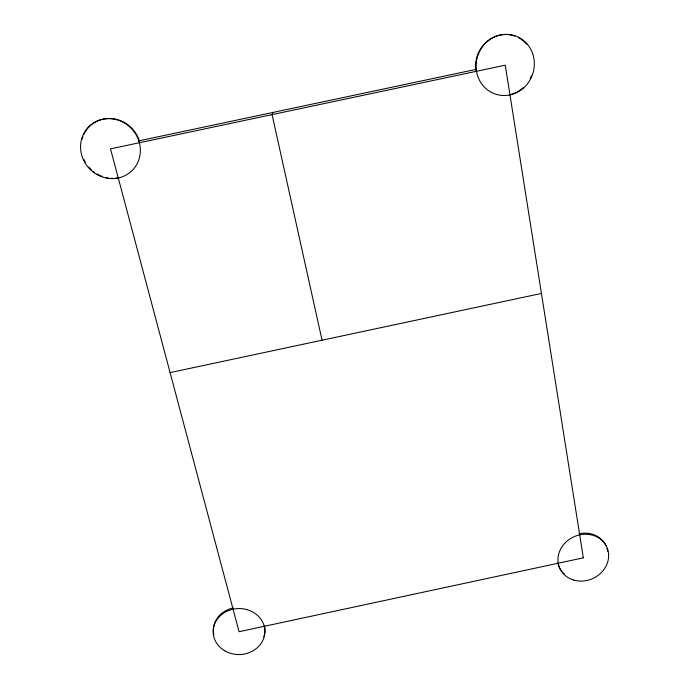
<?xml version="1.0" encoding="UTF-8"?>
<svg xmlns="http://www.w3.org/2000/svg" width="689" height="689" viewBox="0 0 689 689"><rect width="100%" height="100%" fill="white"/><g stroke="black" fill="none" stroke-linecap="round" stroke-linejoin="round"><path stroke-width="1.03" d="M272.973 112.436L272.069 114.615L322.056 340.211M170.088 372.611L541.433 293.445M138.455 140.944L476.013 69.4M607.018 548.375A25.743 22.883 -24.3 0 1 607.681 551.312M564.291 574.066A25.743 22.883 -24.3 0 1 557.814 563.034M579.018 533.76A25.743 22.883 -24.3 0 1 605.932 545.585M264.524 625.974A25.812 22.952 -1.2 0 1 263.818 636.851M213.831 634.802A25.812 22.952 -1.2 0 1 233.218 607.931M118.741 177.684A30.738 28.981 46.3 0 1 115.907 178.141M113.013 178.313A30.738 28.981 46.3 0 1 111.084 178.27M108.182 177.977A30.738 28.981 46.3 0 1 106.252 177.616M102.48 176.539A30.738 28.981 46.3 0 1 97.089 174.033M94.591 172.414A30.738 28.981 46.3 0 1 92.989 171.191M91.473 169.882A30.738 28.981 46.3 0 1 88.709 167.005M85.264 162.079A30.738 28.981 46.3 0 1 83.903 159.417M82.06 139.238A30.738 28.981 46.3 0 1 82.938 136.482M83.679 134.7A30.738 28.981 46.3 0 1 89.053 126.836M89.725 126.173A30.738 28.981 46.3 0 1 118.654 120.007A30.738 28.981 46.3 0 1 139.798 142.528M518.472 37.619A30.669 28.869 -71 0 1 526.637 44.174M531.434 75.738A30.669 28.869 -71 0 1 530.203 78.477M523.011 87.856A30.669 28.869 -71 0 1 517.448 91.801M516.604 92.257A30.669 28.869 -71 0 1 510.316 94.608M476.013 71.26A30.669 28.869 -71 0 1 486.167 42.158A30.669 28.869 -71 0 1 514.993 36.086M583.333 557.832L239.066 631.71L110.524 148.858L505.261 65.179L583.333 557.832M81.56 154.637A30.824 29.059 46.3 0 0 131.582 171.07A30.824 29.059 46.3 0 0 118.232 120.179A30.824 29.059 46.3 0 0 81.56 154.637M523.614 87.916A30.747 28.947 -71 0 0 515.596 36.009A30.747 28.947 -71 0 0 476.444 70.924A30.747 28.947 -71 0 0 523.614 87.916M573.739 580.078A25.812 22.926 -24.2 0 0 608.413 552.449A25.812 22.926 -24.2 0 0 567.77 540.503A25.812 22.926 -24.2 0 0 573.739 580.078M225.286 651.105A25.872 22.995 -1.2 0 0 264.869 632.278A25.872 22.995 -1.2 0 0 226.905 611.298A25.872 22.995 -1.2 0 0 225.286 651.105"/></g></svg>
